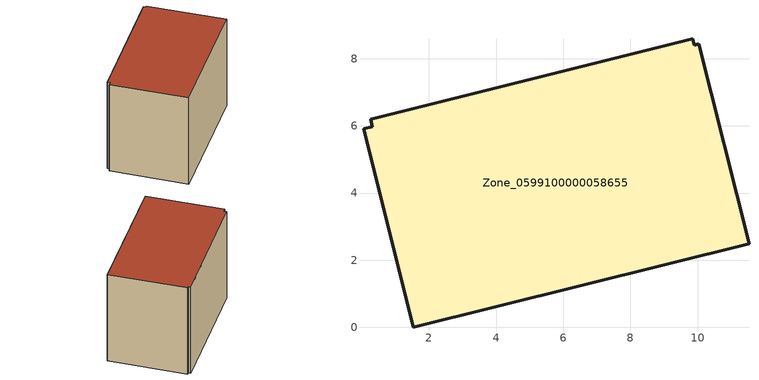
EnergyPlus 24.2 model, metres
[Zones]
Zone_0599100000058655
 floor ground (C_G): 9.86,8.6 9.9,8.41 10.04,8.44 11.53,2.49 1.53,0 0.06,5.91 0.31,5.97 0.27,6.2 z0
 wall outside (C_F): 9.86,8.6 0.27,6.2 0.31,5.97 0.06,5.91 1.53,0 11.53,2.49 10.04,8.44 9.9,8.41 9.86,8.6 z0:7.8
 roof outside (C_R): 9.9,8.41 9.86,8.6 0.27,6.2 0.31,5.97 0.06,5.91 1.53,0 11.53,2.49 10.04,8.44 z7.8
[BUILDING]
Pand.0599100000058655: North Axis=0; Terrain=City; Loads Convergence Tolerance Value=0.04; Temperature Convergence Tolerance Value=0.4; Solar Distribution=FullExterior; Maximum Number of Warmup Days=25; Minimum Number of Warmup Days=1
[Site:Location]
Rotterdam.The.Hague.AP_ZH_NLD Design_Conditions: Latitude=51.96; Longitude=4.45; Time Zone=1; Elevation=-4.5
[SITE:GROUNDTEMPERATURE:BUILDINGSURFACE]
18, 18, 18, 18, 18, 18, 18, 18, 18, 18, 18, 18
[MATERIAL] Thermal Absorptance=0.9; Solar Absorptance=0.7; Visible Absorptance=0.7
Name | Roughness | Thickness | Conductivity | Density | Specific Heat
G.TC.1965-1974 | MediumSmooth | 0.15 | 0.882353 | 540 | 1210
F.TC.1965-1974 | Rough | 0.3 | 0.697674 | 1920 | 840
R.TC.1965-1974 | MediumRough | 0.2 | 0.232558 | 1500 | 1000
[CONSTRUCTION]
C_G: G.TC.1965-1974
C_F: F.TC.1965-1974
C_R: R.TC.1965-1974
[ZONE]
Zone_0599100000058655: Type=1; Multiplier=1; Ceiling Height=Autocalculate; Volume=Autocalculate; Floor Area=autocalculate; Part of Total Floor Area=Yes
[ZONEINFILTRATION:DESIGNFLOWRATE]
Infil_Zone_0599100000058655: Zone or ZoneList or Space or SpaceList=Zone_0599100000058655; Schedule=AlwaysOn; Design Flow Rate Calculation Method=Flow/Area; Flow Rate per Floor Area=0.003; Constant Term Coefficient=1; Temperature Term Coefficient=0; Velocity Term Coefficient=0; Velocity Squared Term Coefficient=0
[HVACTEMPLATE:ZONE:IDEALLOADSAIRSYSTEM]
Zone_0599100000058655: Maximum Heating Supply Air Temperature=50; Minimum Cooling Supply Air Temperature=13; Maximum Heating Supply Air Humidity Ratio=0.0156; Minimum Cooling Supply Air Humidity Ratio=0.0077; Heating Limit=NoLimit; Cooling Limit=NoLimit; Dehumidification Control Type=ConstantSensibleHeatRatio; Cooling Sensible Heat Ratio=0.7; Dehumidification Setpoint=60; Humidification Control Type=None; Humidification Setpoint=30; Outdoor Air Method=None; Outdoor Air Flow Rate per Person=0.00944; Outdoor Air Flow Rate per Zone Floor Area=0; Outdoor Air Flow Rate per Zone=0; Demand Controlled Ventilation Type=None; Outdoor Air Economizer Type=NoEconomizer; Heat Recovery Type=None; Sensible Heat Recovery Effectiveness=0.7; Latent Heat Recovery Effectiveness=0.65
[ZONECONTROL:THERMOSTAT]
ThermostatControl_Zone_0599100000058655: Zone or ZoneList=Zone_0599100000058655; Control Type Schedule=DualSetpointControlType; Control 1=Thermostat_Zone_0599100000058655; Temperature Difference Between Cutout And Setpoint=0
[THERMOSTATSETPOINT:DUALSETPOINT]
Thermostat_Zone_0599100000058655: Heating Setpoint Temperature Schedule=HeatingSetpoint_Zone_0599100000058655; Cooling Setpoint Temperature Schedule=CoolingSetpoint_Zone_0599100000058655
[SCHEDULE:COMPACT]
HeatingSetpoint_Zone_0599100000058655: Through: 12/31, For: AllDays, Until: 24:00, 21
CoolingSetpoint_Zone_0599100000058655: Through: 12/31, For: AllDays, Until: 24:00, 24
DualSetpointControlType: Through: 12/31, For: AllDays, Until: 24:00, 4
AlwaysOn: Through: 12/31, For: AllDays, Until: 24:00, 1
